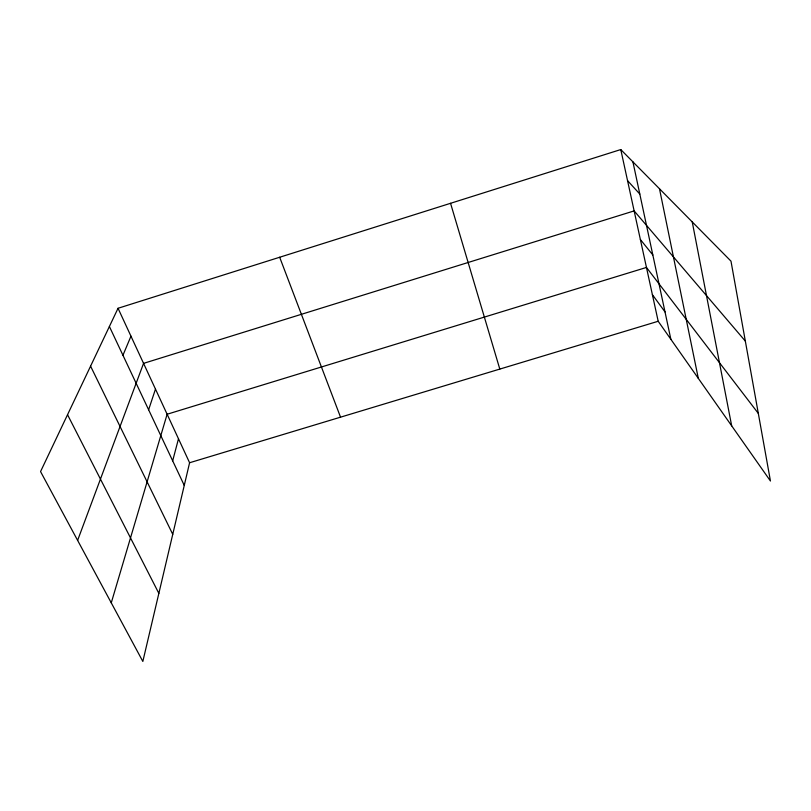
<?xml version="1.0" encoding="UTF-8"?>
<svg xmlns="http://www.w3.org/2000/svg" width="811" height="811" viewBox="0 0 811 811"><rect width="100%" height="100%" fill="white"/><g stroke="black" fill="none" stroke-linecap="round" stroke-linejoin="round"><path stroke-width="1.22" d="M118.041 308.281L189.592 462.746L142.837 661.441L40.55 471.586L118.041 308.281L620.77 149.559L730.985 261.152L770.45 481.014L658.187 321.268L620.77 149.559M172.672 460.82L178.491 438.781M111.269 602.847L167.127 414.239L646.458 267.448L758.315 413.397M148.626 409.768L155.479 389.108M77.623 540.39L143.557 363.369L634.141 210.901L745.329 341.086M122.948 355.269L130.966 336.18M189.592 462.746L658.187 321.268M627.542 180.63L639.798 194.042M640.376 239.529L652.825 254.958M652.399 294.687L665 311.9M67.536 414.715L158.855 593.368M90.579 366.166L172.753 534.327M109.394 326.498L184.259 485.414M279.673 257.249L340.539 417.178M450.551 203.297L499.809 369.086M632.915 161.845L670.859 339.292M659.475 188.74L698.312 378.362M692.239 221.92L731.684 425.846"/></g></svg>
